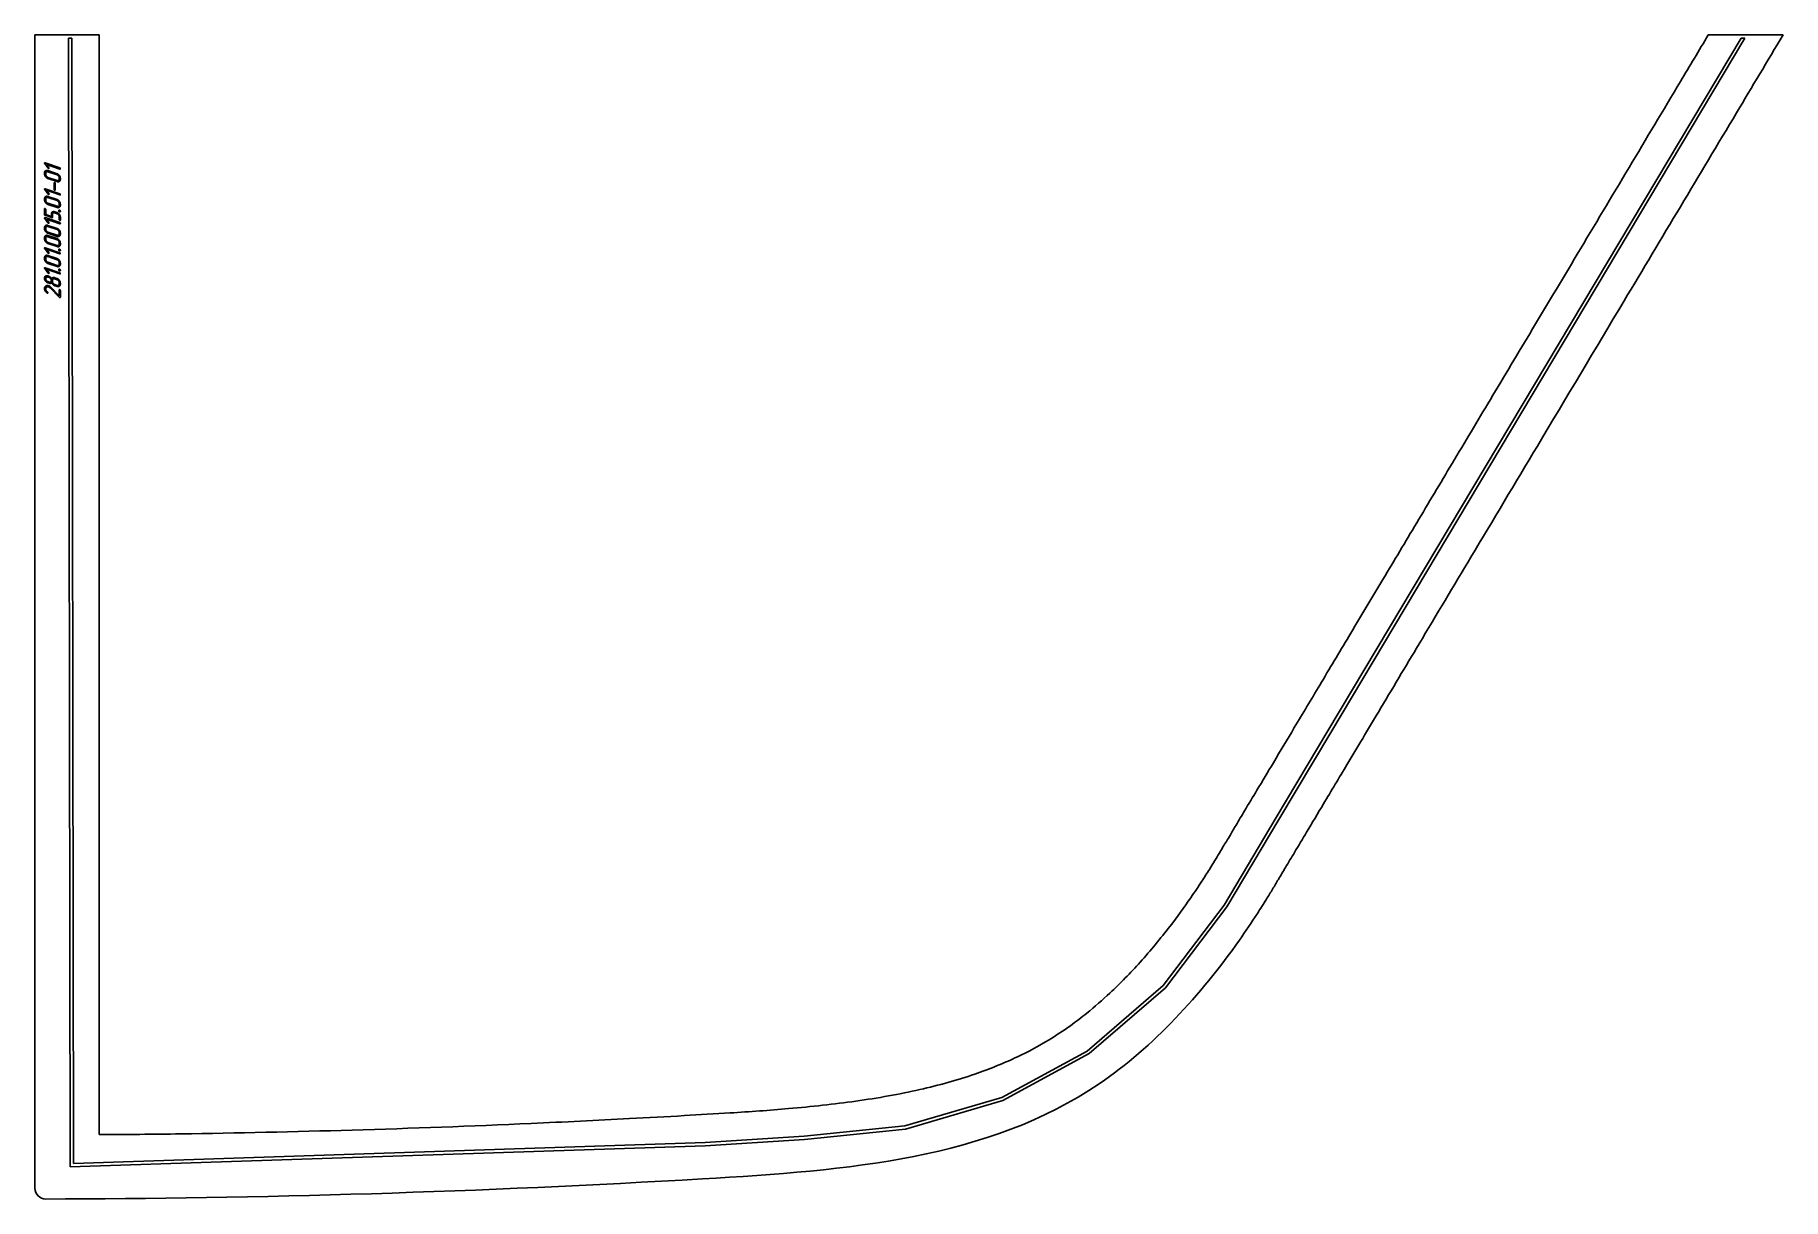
# Model space of a CAD drawing. Header units: millimetres. Extents: x 202 to 1837, y 169 to 1258.
import ezdxf

# ---------------------------------------------------------------- set-up
doc = ezdxf.new("R2010")
doc.units = ezdxf.units.MM
doc.linetypes.add('K5LT_BASIC', pattern=[0])
doc.layers.add('Engraving', color=7, linetype='Continuous')

msp = doc.modelspace()

# ---------------------------------------------------------------- linework, layer by layer
at = {"color": 150, "linetype": 'K5LT_BASIC', "lineweight": 25, "true_color": 0x0080ff}
for p, q in [((202, 179.3), (202, 1257.7)), ((233.4, 1257.7), (202, 1257.7)), ((236.4, 1257.7), (233.4, 1257.7)), ((262, 1257.7), (236.4, 1257.7)), ((262, 229.5), (262, 1257.7)), ((1799.3, 1257.7), (1766.8, 1257.7)), ((1802.8, 1257.7), (1799.3, 1257.7)), ((1836.7, 1257.7), (1802.8, 1257.7))]:
    msp.add_line(p, q, dxfattribs=at)
msp.add_arc((212, 179.3), 10, 180, 270.0424, dxfattribs=at)
for points, knots in [([(1836.7, 1257.7), (1822.2, 1233.5), (1772.7, 1150.6), (1696.1, 1022.5), (1613.3, 884), (1549.4, 777.1), (1499.8, 694.2), (1461.2, 629.5), (1431.4, 579.6), (1409, 542.2), (1392.6, 514.8), (1380.8, 495), (1372, 480.3), (1365.1, 468.8), (1359.3, 459), (1352.8, 448.3), (1342.7, 432.3), (1299.5, 368.3), (1157, 211.4), (767.2, 180.8), (408.7, 169.4), (212, 169.3)], [7.083526, 7.083526, 7.083526, 7.083526, 7.693948, 9.168236, 10.306239, 11.177536, 11.856982, 12.391681, 12.80429, 13.111731, 13.333574, 13.49282, 13.610278, 13.702751, 13.779995, 13.858218, 13.969376, 14.176833, 15.456915, 18.084778, 22, 22, 22, 22]), ([(262, 229.5), (287.2, 229.6), (365, 230.4), (500.1, 233.4), (641.2, 238.6), (744.7, 243.7), (806.7, 247.1), (856.7, 250), (910.8, 253.8), (970.6, 260.3), (1028.8, 270.5), (1078.9, 284.5), (1118.6, 300.5), (1147.9, 316.2), (1169, 330.2), (1187.9, 344.6), (1210.1, 364), (1236.4, 390.9), (1261.6, 421.4), (1280.3, 447.1), (1292.3, 465), (1299.7, 476.6), (1305.1, 485.3), (1309.3, 492.3), (1312.8, 498.3), (1316.3, 504.1), (1320.4, 510.9), (1326, 520.3), (1334.3, 534.3), (1346, 553.7), (1361.5, 579.6), (1381, 612.4), (1404.6, 651.7), (1431.5, 696.9), (1461.1, 746.3), (1492.6, 799), (1525.9, 854.8), (1561.8, 914.8), (1601.5, 981.3), (1645.6, 1054.9), (1692.6, 1133.6), (1733.4, 1201.9), (1758.1, 1243.2), (1766.8, 1257.7)], [0, 0, 0, 0, 1.174611, 3.586584, 6.083836, 7.466729, 8.244199, 8.896432, 9.760059, 10.800026, 11.858132, 12.839677, 13.672014, 14.33373, 14.797544, 15.171159, 15.696908, 16.424326, 17.189231, 17.768498, 18.097075, 18.330952, 18.507597, 18.650258, 18.763718, 18.866558, 18.989365, 19.166904, 19.431615, 19.81051, 20.320176, 20.96798, 21.753045, 22.654362, 23.642954, 24.685296, 25.7786, 26.948782, 28.246465, 29.716402, 31.316604, 32.906417, 33.767491, 33.767491, 33.767491, 33.767491])]:
    msp.add_open_spline(points, degree=3, knots=knots, dxfattribs=at)
at = {"layer": 'Engraving', "color": 150, "linetype": 'K5LT_BASIC', "lineweight": 25, "true_color": 0x0080ff}
for p, q in [((235, 199.4), (233.4, 1254.7)), ((236.4, 1254.7), (233.4, 1254.7)), ((236.4, 1254.7), (238, 202.5)), ((1411.1, 607), (1797.5, 1254.7)), ((1801, 1254.7), (1413.7, 605.5)), ((1801, 1254.7), (1797.5, 1254.7)), ((210.9, 1127.8), (210.9, 1128.8)), ((214.2, 1133.1), (211.1, 1137.4)), ((211.4, 1138.2), (225.2, 1133.5)), ((212, 1127.4), (212, 1128.5)), ((212.7, 1136.7), (215, 1133.6)), ((225.2, 1132.4), (212.7, 1136.7)), ((214.1, 1130.9), (222.6, 1128)), ((214.1, 1129.9), (222.6, 1127)), ((214.2, 1108.9), (211.1, 1113.2)), ((211.4, 1113.9), (225.2, 1109.3)), ((212.7, 1112.5), (215, 1109.4)), ((225.2, 1108.2), (212.7, 1112.5)), ((222.6, 1121.7), (214.1, 1124.6)), ((222.6, 1120.6), (214.1, 1123.5)), ((219.9, 1113.2), (219.9, 1119.5)), ((221, 1119.2), (221, 1112.8)), ((224.7, 1124.1), (224.7, 1123.1)), ((225.7, 1123.8), (225.7, 1122.7)), ((210.9, 1103.5), (210.9, 1104.6)), ((212, 1103.2), (212, 1104.2)), ((214.1, 1106.7), (222.6, 1103.8)), ((214.1, 1105.7), (222.6, 1102.8)), ((222.6, 1097.5), (214.1, 1100.3)), ((222.6, 1096.4), (214.1, 1099.3)), ((224.7, 1099.9), (224.7, 1098.9)), ((225.7, 1099.6), (225.7, 1098.5)), ((210.9, 1089.8), (210.9, 1095.1)), ((214.2, 1081.9), (211.1, 1086.2)), ((217.8, 1086.9), (211.4, 1089.1)), ((211.4, 1087), (225.2, 1082.3)), ((212, 1094.7), (212, 1090)), ((212, 1090), (217.3, 1088.1)), ((212.7, 1085.5), (215, 1082.4)), ((225.2, 1081.2), (212.7, 1085.5)), ((214.1, 1079.7), (222.6, 1076.8)), ((217.3, 1088.1), (217.3, 1090.3)), ((218.3, 1089.9), (218.3, 1087.3)), ((220.4, 1092.4), (222.6, 1091.6)), ((222.6, 1090.6), (220.4, 1091.3)), ((224.7, 1085.1), (224.7, 1087.8)), ((225.7, 1087.4), (225.7, 1084.7)), ((210.9, 1076.6), (210.9, 1077.6)), ((210.9, 1067), (210.9, 1068.1)), ((212, 1076.2), (212, 1077.3)), ((212, 1066.7), (212, 1067.7)), ((214.1, 1078.7), (222.6, 1075.8)), ((222.6, 1070.5), (214.1, 1073.4)), ((222.6, 1069.4), (214.1, 1072.3)), ((214.1, 1070.2), (222.6, 1067.3)), ((214.1, 1069.1), (222.6, 1066.3)), ((222.6, 1061), (214.1, 1063.8)), ((222.6, 1059.9), (214.1, 1062.8)), ((224.7, 1072.9), (224.7, 1071.9)), ((224.7, 1063.4), (224.7, 1062.4)), ((225.7, 1072.6), (225.7, 1071.5)), ((225.7, 1063.1), (225.7, 1062)), ((210.9, 1048.4), (210.9, 1049.4)), ((214.2, 1053.8), (211.1, 1058)), ((211.4, 1058.8), (225.2, 1054.1)), ((212, 1048), (212, 1049.1)), ((225.2, 1053), (212.7, 1057.3)), ((212.7, 1057.3), (215, 1054.2)), ((214.1, 1051.5), (222.6, 1048.7)), ((214.1, 1050.5), (222.6, 1047.6)), ((210.9, 1029.9), (210.9, 1030.2)), ((211, 1029.6), (210.9, 1029.9)), ((214.2, 1035.1), (211.1, 1039.4)), ((211.4, 1040.1), (225.2, 1035.4)), ((212.7, 1038.6), (215, 1035.6)), ((225.2, 1034.4), (212.7, 1038.6)), ((212.8, 1032.6), (213.4, 1032.5)), ((213.4, 1032.5), (213.7, 1032.5)), ((213.7, 1032.5), (214.1, 1032.4)), ((222.6, 1042.3), (214.1, 1045.2)), ((222.6, 1041.2), (214.1, 1044.1)), ((214.1, 1032.4), (215.2, 1032)), ((214.1, 1031.3), (215.2, 1030.9)), ((220.4, 1030.7), (222.6, 1030)), ((224.7, 1044.8), (224.7, 1043.7)), ((225.7, 1044.4), (225.7, 1043.3)), ((211.1, 1028.9), (211, 1029.6)), ((213.6, 1016.3), (213.4, 1016.4)), ((215.2, 1026.7), (214.1, 1027.1)), ((215.2, 1025.6), (214.1, 1026)), ((215.7, 1021.5), (215.3, 1021.8)), ((216.1, 1021.2), (215.7, 1021.5)), ((224.9, 1012.3), (216.1, 1021.2)), ((216.7, 1021.8), (224.7, 1013.9)), ((218.3, 1027.2), (218.3, 1028.3)), ((220.4, 1029.7), (222.6, 1028.9)), ((222.6, 1023.6), (220.4, 1024.4)), ((222.6, 1022.6), (220.4, 1023.3)), ((224.7, 1026.1), (224.7, 1025)), ((224.7, 1013.9), (224.7, 1019.2)), ((225.7, 1025.7), (225.7, 1024.7)), ((225.7, 1018.8), (225.7, 1012.5)), ((1362.7, 525.9), (1411.1, 607)), ((1413.7, 605.5), (1365.3, 524.3)), ((1314, 444.2), (1362.7, 525.9)), ((1365.3, 524.3), (1316.5, 442.6)), ((1257, 368.8), (1314, 444.2)), ((1316.5, 442.6), (1259.2, 366.7)), ((1186, 307.7), (1257, 368.8)), ((1259.2, 366.7), (1187.7, 305.3)), ((1106.1, 264.3), (1186, 307.7)), ((1187.7, 305.3), (1107.2, 261.5)), ((1015.4, 237.7), (1106.1, 264.3)), ((1107.2, 261.5), (1016, 234.7)), ((921.4, 228.1), (1015.4, 237.7)), ((1016, 234.7), (921.6, 225.1)), ((828.8, 219), (235, 199.4)), ((238, 202.5), (828.7, 222)), ((828.7, 222), (921.4, 228.1)), ((921.6, 225.1), (828.8, 219))]:
    msp.add_line(p, q, dxfattribs=at)
for points in [[(210.9, 1137.8), (210.9, 1138), (211.1, 1138.1)], [(211.1, 1137.4), (210.9, 1137.6), (210.9, 1137.8)], [(210.9, 1128.8), (210.9, 1130.1), (211.8, 1130.7)], [(211.1, 1138.1), (211.2, 1138.2), (211.4, 1138.2)], [(211.8, 1130.7), (212.8, 1131.4), (214.1, 1130.9)], [(212, 1128.5), (212, 1129.3), (212.6, 1129.7)], [(212.6, 1129.7), (213.2, 1130.2), (214.1, 1129.9)], [(214.6, 1132.9), (214.5, 1132.9), (214.2, 1133.1)], [(215, 1132.9), (214.8, 1132.8), (214.6, 1132.9)], [(215, 1133.6), (215.1, 1133.4), (215.1, 1133.2)], [(215.1, 1133.2), (215.1, 1133), (215, 1132.9)], [(222.6, 1128), (223.9, 1127.6), (224.8, 1126.3)], [(225.2, 1133.5), (225.5, 1133.4), (225.6, 1133.2)], [(225.6, 1132.4), (225.5, 1132.3), (225.2, 1132.4)], [(225.6, 1133.2), (225.7, 1133), (225.7, 1132.8)], [(225.7, 1132.8), (225.7, 1132.7), (225.6, 1132.4)], [(211.9, 1125.2), (210.9, 1126.4), (210.9, 1127.8)], [(210.9, 1113.6), (210.9, 1113.8), (211.1, 1113.9)], [(211.1, 1113.2), (210.9, 1113.4), (210.9, 1113.6)], [(211.1, 1113.9), (211.2, 1114), (211.4, 1113.9)], [(214.1, 1123.5), (212.8, 1123.9), (211.9, 1125.2)], [(212.6, 1125.7), (212, 1126.5), (212, 1127.4)], [(214.1, 1124.6), (213.2, 1124.9), (212.6, 1125.7)], [(219.9, 1119.5), (219.9, 1119.7), (220.1, 1119.8)], [(220.1, 1112.7), (219.9, 1112.9), (219.9, 1113.2)], [(220.1, 1119.8), (220.3, 1120), (220.4, 1119.9)], [(220.4, 1112.5), (220.3, 1112.5), (220.1, 1112.7)], [(220.4, 1119.9), (220.6, 1119.8), (220.8, 1119.6)], [(220.8, 1112.5), (220.7, 1112.4), (220.4, 1112.5)], [(220.8, 1119.6), (221, 1119.4), (221, 1119.2)], [(221, 1112.8), (221, 1112.6), (220.8, 1112.5)], [(222.6, 1127), (223.5, 1126.7), (224.1, 1125.8)], [(224.1, 1121.8), (223.4, 1121.4), (222.6, 1121.7)], [(224.8, 1120.8), (223.9, 1120.2), (222.6, 1120.6)], [(224.1, 1125.8), (224.7, 1125), (224.7, 1124.1)], [(224.7, 1123.1), (224.7, 1122.2), (224.1, 1121.8)], [(224.8, 1126.3), (225.7, 1125.1), (225.7, 1123.8)], [(225.7, 1122.7), (225.7, 1121.5), (224.8, 1120.8)], [(210.9, 1104.6), (210.9, 1105.9), (211.8, 1106.5)], [(211.9, 1101), (210.9, 1102.2), (210.9, 1103.5)], [(210.9, 1095.1), (210.9, 1095.3), (211.1, 1095.4)], [(211.1, 1095.4), (211.2, 1095.5), (211.4, 1095.4)], [(211.4, 1095.4), (211.6, 1095.4), (211.8, 1095.2)], [(211.8, 1106.5), (212.8, 1107.2), (214.1, 1106.7)], [(214.1, 1099.3), (212.8, 1099.7), (211.9, 1101)], [(212, 1104.2), (212, 1105.1), (212.6, 1105.5)], [(212.6, 1101.5), (212, 1102.3), (212, 1103.2)], [(212.6, 1105.5), (213.2, 1105.9), (214.1, 1105.7)], [(214.1, 1100.3), (213.2, 1100.6), (212.6, 1101.5)], [(214.6, 1108.6), (214.5, 1108.7), (214.2, 1108.9)], [(215, 1108.7), (214.8, 1108.6), (214.6, 1108.6)], [(215, 1109.4), (215.1, 1109.2), (215.1, 1109)], [(215.1, 1109), (215.1, 1108.8), (215, 1108.7)], [(222.6, 1103.8), (223.9, 1103.4), (224.8, 1102.1)], [(222.6, 1102.8), (223.5, 1102.5), (224.1, 1101.6)], [(224.1, 1097.6), (223.4, 1097.2), (222.6, 1097.5)], [(224.8, 1096.6), (223.9, 1096), (222.6, 1096.4)], [(224.1, 1101.6), (224.7, 1100.8), (224.7, 1099.9)], [(224.7, 1098.9), (224.7, 1098), (224.1, 1097.6)], [(224.8, 1102.1), (225.7, 1100.9), (225.7, 1099.6)], [(225.7, 1098.5), (225.7, 1097.3), (224.8, 1096.6)], [(225.2, 1109.3), (225.5, 1109.2), (225.6, 1109)], [(225.6, 1108.2), (225.5, 1108.1), (225.2, 1108.2)], [(225.6, 1109), (225.7, 1108.8), (225.7, 1108.6)], [(225.7, 1108.6), (225.7, 1108.5), (225.6, 1108.2)], [(211.4, 1089.1), (210.9, 1089.3), (210.9, 1089.8)], [(210.9, 1086.6), (210.9, 1086.8), (211.1, 1086.9)], [(211.1, 1086.2), (210.9, 1086.4), (210.9, 1086.6)], [(210.9, 1077.6), (210.9, 1078.9), (211.8, 1079.5)], [(211.1, 1086.9), (211.2, 1087), (211.4, 1087)], [(211.8, 1095.2), (212, 1095), (212, 1094.7)], [(211.8, 1079.5), (212.8, 1080.2), (214.1, 1079.7)], [(214.6, 1081.7), (214.5, 1081.7), (214.2, 1081.9)], [(215, 1081.7), (214.8, 1081.6), (214.6, 1081.7)], [(215, 1082.4), (215.1, 1082.2), (215.1, 1082)], [(215.1, 1082), (215.1, 1081.8), (215, 1081.7)], [(217.3, 1090.3), (217.3, 1091.6), (218.2, 1092.2)], [(218.3, 1087.3), (218.3, 1086.7), (217.8, 1086.9)], [(218.2, 1092.2), (219.1, 1092.8), (220.4, 1092.4)], [(219, 1091.2), (218.3, 1090.8), (218.3, 1089.9)], [(220.4, 1091.3), (219.6, 1091.6), (219, 1091.2)], [(222.6, 1091.6), (223.9, 1091.2), (224.8, 1090)], [(224.1, 1089.5), (223.5, 1090.3), (222.6, 1090.6)], [(224.7, 1087.8), (224.7, 1088.6), (224.1, 1089.5)], [(224.2, 1093.4), (224.2, 1093.6), (224.4, 1093.8)], [(224.5, 1092.7), (224.2, 1093), (224.2, 1093.4)], [(224.4, 1093.8), (224.7, 1094), (224.9, 1093.9)], [(224.9, 1092.3), (224.8, 1092.3), (224.5, 1092.7)], [(224.9, 1084.6), (224.7, 1084.8), (224.7, 1085.1)], [(224.8, 1090), (225.7, 1088.7), (225.7, 1087.4)], [(224.9, 1093.9), (225.2, 1093.8), (225.5, 1093.5)], [(225.5, 1092.3), (225.3, 1092.2), (224.9, 1092.3)], [(225.2, 1084.4), (225.1, 1084.4), (224.9, 1084.6)], [(225.6, 1084.4), (225.4, 1084.3), (225.2, 1084.4)], [(225.2, 1082.3), (225.5, 1082.2), (225.6, 1082)], [(225.6, 1081.2), (225.5, 1081.1), (225.2, 1081.2)], [(225.5, 1093.5), (225.7, 1093.2), (225.7, 1092.8)], [(225.7, 1092.8), (225.7, 1092.4), (225.5, 1092.3)], [(225.7, 1084.7), (225.7, 1084.5), (225.6, 1084.4)], [(225.6, 1082), (225.7, 1081.8), (225.7, 1081.6)], [(225.7, 1081.6), (225.7, 1081.5), (225.6, 1081.2)], [(211.9, 1074), (210.9, 1075.2), (210.9, 1076.6)], [(210.9, 1068.1), (210.9, 1069.4), (211.8, 1070)], [(211.9, 1064.5), (210.9, 1065.7), (210.9, 1067)], [(211.8, 1070), (212.8, 1070.7), (214.1, 1070.2)], [(214.1, 1072.3), (212.8, 1072.7), (211.9, 1074)], [(214.1, 1062.8), (212.8, 1063.2), (211.9, 1064.5)], [(212, 1077.3), (212, 1078.1), (212.6, 1078.5)], [(212.6, 1074.5), (212, 1075.3), (212, 1076.2)], [(212, 1067.7), (212, 1068.6), (212.6, 1069)], [(212.6, 1065), (212, 1065.8), (212, 1066.7)], [(212.6, 1078.5), (213.2, 1079), (214.1, 1078.7)], [(214.1, 1073.4), (213.2, 1073.7), (212.6, 1074.5)], [(212.6, 1069), (213.2, 1069.4), (214.1, 1069.1)], [(214.1, 1063.8), (213.2, 1064.1), (212.6, 1065)], [(222.6, 1076.8), (223.9, 1076.4), (224.8, 1075.2)], [(222.6, 1075.8), (223.5, 1075.5), (224.1, 1074.6)], [(224.1, 1070.6), (223.4, 1070.2), (222.6, 1070.5)], [(224.8, 1069.6), (223.9, 1069), (222.6, 1069.4)], [(222.6, 1067.3), (223.9, 1066.9), (224.8, 1065.6)], [(222.6, 1066.3), (223.5, 1066), (224.1, 1065.1)], [(224.1, 1074.6), (224.7, 1073.8), (224.7, 1072.9)], [(224.7, 1071.9), (224.7, 1071), (224.1, 1070.6)], [(224.1, 1065.1), (224.7, 1064.3), (224.7, 1063.4)], [(224.8, 1075.2), (225.7, 1073.9), (225.7, 1072.6)], [(225.7, 1071.5), (225.7, 1070.3), (224.8, 1069.6)], [(224.8, 1065.6), (225.7, 1064.4), (225.7, 1063.1)], [(210.9, 1058.4), (210.9, 1058.6), (211.1, 1058.7)], [(211.1, 1058), (210.9, 1058.2), (210.9, 1058.4)], [(210.9, 1049.4), (210.9, 1050.7), (211.8, 1051.4)], [(211.9, 1045.8), (210.9, 1047), (210.9, 1048.4)], [(211.1, 1058.7), (211.2, 1058.9), (211.4, 1058.8)], [(211.8, 1051.4), (212.8, 1052), (214.1, 1051.5)], [(212, 1049.1), (212, 1050), (212.6, 1050.4)], [(212.6, 1046.3), (212, 1047.1), (212, 1048)], [(212.6, 1050.4), (213.2, 1050.8), (214.1, 1050.5)], [(214.1, 1045.2), (213.2, 1045.5), (212.6, 1046.3)], [(214.6, 1053.5), (214.5, 1053.5), (214.2, 1053.8)], [(215, 1053.5), (214.8, 1053.4), (214.6, 1053.5)], [(215, 1054.2), (215.1, 1054), (215.1, 1053.8)], [(215.1, 1053.8), (215.1, 1053.6), (215, 1053.5)], [(224.1, 1061.1), (223.4, 1060.7), (222.6, 1061)], [(224.8, 1060.1), (223.9, 1059.4), (222.6, 1059.9)], [(222.6, 1048.7), (223.9, 1048.2), (224.8, 1047)], [(222.6, 1047.6), (223.5, 1047.3), (224.1, 1046.5)], [(224.7, 1062.4), (224.7, 1061.5), (224.1, 1061.1)], [(224.1, 1046.5), (224.7, 1045.6), (224.7, 1044.8)], [(224.2, 1056.8), (224.2, 1057.1), (224.4, 1057.3)], [(224.5, 1056.1), (224.2, 1056.4), (224.2, 1056.8)], [(224.4, 1057.3), (224.7, 1057.5), (224.9, 1057.4)], [(224.9, 1055.8), (224.8, 1055.8), (224.5, 1056.1)], [(225.7, 1062), (225.7, 1060.8), (224.8, 1060.1)], [(224.8, 1047), (225.7, 1045.7), (225.7, 1044.4)], [(224.9, 1057.4), (225.2, 1057.3), (225.5, 1057)], [(225.5, 1055.8), (225.3, 1055.7), (224.9, 1055.8)], [(225.2, 1054.1), (225.5, 1054), (225.6, 1053.8)], [(225.6, 1053.1), (225.5, 1052.9), (225.2, 1053)], [(225.5, 1057), (225.7, 1056.7), (225.7, 1056.3)], [(225.7, 1056.3), (225.7, 1055.9), (225.5, 1055.8)], [(225.6, 1053.8), (225.7, 1053.6), (225.7, 1053.4)], [(225.7, 1053.4), (225.7, 1053.3), (225.6, 1053.1)], [(210.9, 1039.8), (210.9, 1040), (211.1, 1040.1)], [(211.1, 1039.4), (210.9, 1039.6), (210.9, 1039.8)], [(210.9, 1030.2), (210.9, 1031.6), (211.8, 1032.2)], [(211.1, 1040.1), (211.2, 1040.2), (211.4, 1040.1)], [(211.8, 1032.2), (212.3, 1032.5), (212.8, 1032.6)], [(214.1, 1044.1), (212.8, 1044.6), (211.9, 1045.8)], [(212, 1029.9), (212, 1030.8), (212.6, 1031.2)], [(212.6, 1028.2), (212, 1029), (212, 1029.9)], [(212.6, 1031.2), (213.2, 1031.6), (214.1, 1031.3)], [(214.6, 1034.8), (214.5, 1034.9), (214.2, 1035.1)], [(215, 1034.9), (214.8, 1034.7), (214.6, 1034.8)], [(215, 1035.6), (215.1, 1035.4), (215.1, 1035.2)], [(215.1, 1035.2), (215.1, 1035), (215, 1034.9)], [(215.2, 1032), (215.9, 1031.7), (216.5, 1031.2)], [(215.2, 1030.9), (216.1, 1030.6), (216.7, 1029.8)], [(216.5, 1031.2), (217.1, 1030.7), (217.6, 1030)], [(217.6, 1030), (218, 1030.6), (218.8, 1030.8)], [(218.8, 1030.8), (219.6, 1031), (220.4, 1030.7)], [(224.1, 1042.4), (223.4, 1042), (222.6, 1042.3)], [(224.8, 1041.5), (223.9, 1040.8), (222.6, 1041.2)], [(222.6, 1030), (223.9, 1029.6), (224.8, 1028.3)], [(224.7, 1043.7), (224.7, 1042.9), (224.1, 1042.4)], [(224.2, 1038.2), (224.2, 1038.5), (224.4, 1038.6)], [(224.5, 1037.5), (224.2, 1037.8), (224.2, 1038.2)], [(224.4, 1038.6), (224.7, 1038.8), (224.9, 1038.7)], [(224.9, 1037.1), (224.8, 1037.2), (224.5, 1037.5)], [(225.7, 1043.3), (225.7, 1042.1), (224.8, 1041.5)], [(224.9, 1038.7), (225.2, 1038.6), (225.5, 1038.3)], [(225.5, 1037.1), (225.3, 1037), (224.9, 1037.1)], [(225.2, 1035.4), (225.5, 1035.4), (225.6, 1035.2)], [(225.6, 1034.4), (225.5, 1034.3), (225.2, 1034.4)], [(225.5, 1038.3), (225.7, 1038), (225.7, 1037.6)], [(225.7, 1037.6), (225.7, 1037.3), (225.5, 1037.1)], [(225.6, 1035.2), (225.7, 1035), (225.7, 1034.7)], [(225.7, 1034.7), (225.7, 1034.6), (225.6, 1034.4)], [(210.9, 1020.6), (210.9, 1022.1), (211.9, 1022.9)], [(211.5, 1018.4), (210.9, 1019.5), (210.9, 1020.6)], [(211.8, 1027.7), (211.4, 1028.3), (211.1, 1028.9)], [(213.4, 1016.4), (212.1, 1017.3), (211.5, 1018.4)], [(214.1, 1026), (212.8, 1026.4), (211.8, 1027.7)], [(211.9, 1022.9), (213, 1023.8), (214.5, 1023.3)], [(212.2, 1021.2), (212, 1020.8), (212, 1020.2)], [(212, 1020.2), (212, 1019.5), (212.4, 1018.7)], [(212.7, 1021.9), (212.4, 1021.7), (212.2, 1021.2)], [(212.4, 1018.7), (212.8, 1018), (213.8, 1017.3)], [(214.1, 1027.1), (213.2, 1027.4), (212.6, 1028.2)], [(214.5, 1022.2), (213.5, 1022.6), (212.7, 1021.9)], [(214, 1016.3), (213.8, 1016.2), (213.6, 1016.3)], [(213.8, 1017.3), (214, 1017.1), (214, 1017)], [(214, 1017), (214.1, 1016.8), (214.1, 1016.7)], [(214.1, 1016.7), (214.1, 1016.4), (214, 1016.3)], [(214.5, 1023.3), (215.1, 1023.1), (215.6, 1022.8)], [(215.3, 1021.8), (214.9, 1022.1), (214.5, 1022.2)], [(216.7, 1026.8), (216, 1026.4), (215.2, 1026.7)], [(216.5, 1025.5), (215.9, 1025.4), (215.2, 1025.6)], [(215.6, 1022.8), (216.1, 1022.5), (216.7, 1021.8)], [(217.6, 1026), (217.2, 1025.6), (216.5, 1025.5)], [(216.7, 1029.8), (217.3, 1028.9), (217.3, 1028.1)], [(217.3, 1028.1), (217.3, 1027.2), (216.7, 1026.8)], [(218.9, 1024.3), (218.1, 1025), (217.6, 1026)], [(218.3, 1028.3), (218.3, 1029.2), (218.9, 1029.6)], [(218.9, 1025.5), (218.3, 1026.3), (218.3, 1027.2)], [(218.9, 1029.6), (219.6, 1030), (220.4, 1029.7)], [(220.4, 1024.4), (219.6, 1024.7), (218.9, 1025.5)], [(220.4, 1023.3), (219.6, 1023.6), (218.9, 1024.3)], [(222.6, 1028.9), (223.5, 1028.6), (224.1, 1027.8)], [(224.1, 1023.8), (223.4, 1023.4), (222.6, 1023.6)], [(224.8, 1022.8), (223.9, 1022.1), (222.6, 1022.6)], [(224.1, 1027.8), (224.7, 1027), (224.7, 1026.1)], [(224.7, 1025), (224.7, 1024.2), (224.1, 1023.8)], [(224.7, 1019.2), (224.7, 1019.4), (224.8, 1019.5)], [(224.8, 1028.3), (225.7, 1027.1), (225.7, 1025.7)], [(225.7, 1024.7), (225.7, 1023.5), (224.8, 1022.8)], [(224.8, 1019.5), (225, 1019.6), (225.2, 1019.6)], [(225.2, 1019.6), (225.4, 1019.5), (225.6, 1019.3)], [(225.6, 1019.3), (225.7, 1019.1), (225.7, 1018.8)], [(225.2, 1012.2), (225, 1012.2), (224.9, 1012.3)], [(225.6, 1012.2), (225.4, 1012.1), (225.2, 1012.2)], [(225.7, 1012.5), (225.7, 1012.3), (225.6, 1012.2)]]:
    msp.add_open_spline(points, degree=2, dxfattribs=at)

doc.saveas('drawing.dxf')
